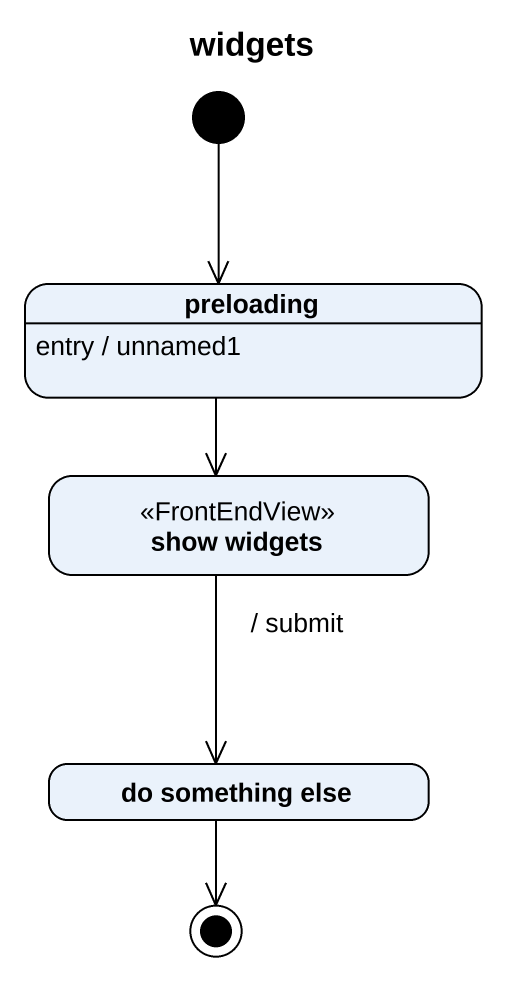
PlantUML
@startuml
title widgets
hide empty description
state preloading
preloading : entry / unnamed1
state "show widgets" as show_widgets <<FrontEndView>>
state "do something else" as do_something_else
[*] --> preloading
preloading --> show_widgets
show_widgets --> do_something_else : / submit
do_something_else --> [*]
@enduml
